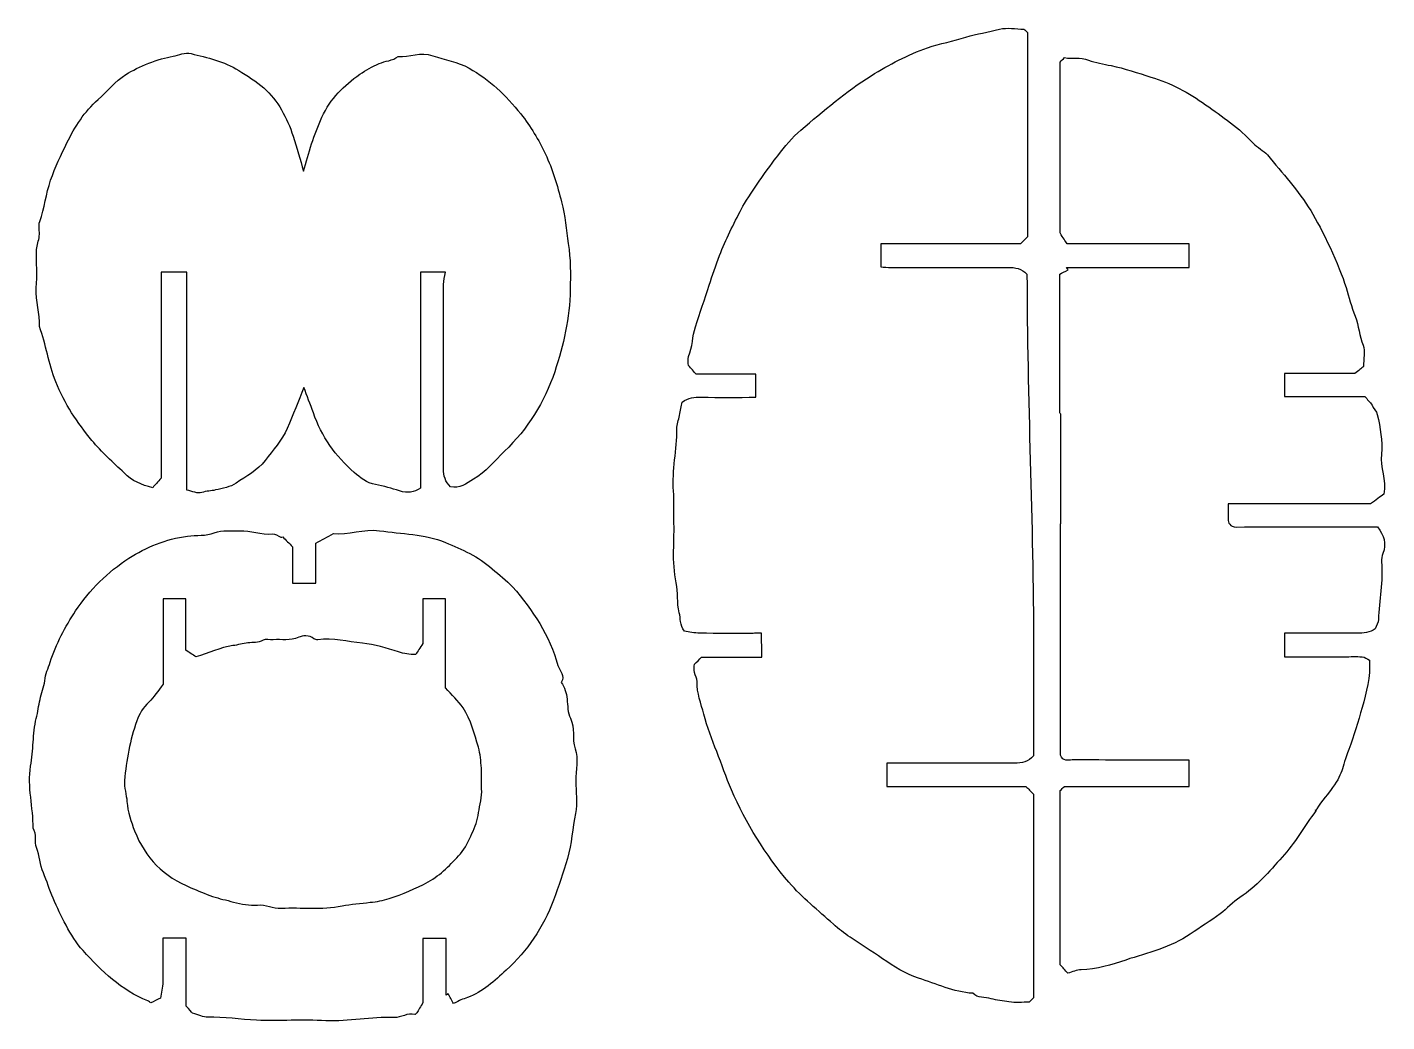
# Model space of a CAD drawing. Header units: centimetres. Extents: x -24.9 to 44.3, y -14.9 to 15.
# Drawn here: x 26.61 to 44.3, y 0.61 to 13.54 of the extents above; entities that cross this region are included whole.
import ezdxf

# ---------------------------------------------------------------- set-up
doc = ezdxf.new("R2010")
doc.units = ezdxf.units.CM
doc.header["$MEASUREMENT"] = 0
doc.layers.add('Layer 1', color=7, linetype='Continuous')

msp = doc.modelspace()

# ---------------------------------------------------------------- linework, layer by layer
at = {"layer": 'Layer 1'}
for points, knots in [([(39.25726, 13.5139), (39.11288, 13.47522), (38.96441, 13.45615), (38.82149, 13.4105), (38.82149, 13.4105), (38.65705, 13.35799), (38.48465, 13.32953), (38.32185, 13.27293), (38.32185, 13.27293), (38.06348, 13.18312), (37.82238, 13.05426), (37.59002, 12.9098), (37.59002, 12.9098), (37.26094, 12.70524), (36.96875, 12.45245), (36.67537, 12.20208), (36.67537, 12.20208), (36.56154, 12.10493), (36.46573, 11.98854), (36.37276, 11.86912), (36.37276, 11.86912), (36.27606, 11.7449), (35.98164, 11.3364), (35.90255, 11.18048), (35.90255, 11.18048), (35.80077, 10.97994), (35.69513, 10.78121), (35.61648, 10.57003), (35.61648, 10.57003), (35.56902, 10.44251), (35.52446, 10.31386), (35.4812, 10.18486), (35.4812, 10.18486), (35.42089, 10.00512), (35.36401, 9.82423), (35.3038, 9.64445), (35.3038, 9.64445), (35.26178, 9.51902), (35.26576, 9.38358), (35.21467, 9.25938), (35.21467, 9.25938), (35.19908, 9.22146), (35.21225, 9.1717), (35.21225, 9.1427), (35.21225, 9.1427), (35.25005, 9.0992), (35.27929, 9.06555), (35.31303, 9.02669), (35.31303, 9.02669), (35.57122, 9.02669), (35.83133, 9.02669), (36.0898, 9.02669), (36.0898, 9.02669), (36.0898, 8.92474), (36.0898, 8.83066), (36.0898, 8.72752), (36.0898, 8.72752), (35.84962, 8.72752), (35.61422, 8.72488), (35.37894, 8.72888), (35.37894, 8.72888), (35.29053, 8.73038), (35.20841, 8.7224), (35.13021, 8.66473), (35.13021, 8.66473), (35.11978, 8.61046), (35.10903, 8.55148), (35.09699, 8.49276), (35.09699, 8.49276), (35.08493, 8.43396), (35.05987, 8.37525), (35.06077, 8.31682), (35.06077, 8.31682), (35.06494, 8.04608), (34.99531, 7.77979), (35.01867, 7.50768), (35.01867, 7.50768), (35.02902, 7.38709), (35.0153, 7.26459), (35.02144, 7.14341), (35.02144, 7.14341), (35.03544, 6.8674), (34.99069, 6.59047), (35.0544, 6.31422), (35.0544, 6.31422), (35.08301, 6.1902), (35.05622, 6.05673), (35.09223, 5.92691), (35.09223, 5.92691), (35.11274, 5.85298), (35.09869, 5.76879), (35.1602, 5.68759), (35.1602, 5.68759), (35.22004, 5.67882), (35.29117, 5.66058), (35.36258, 5.65937), (35.36258, 5.65937), (35.59271, 5.6555), (35.82294, 5.6581), (36.05313, 5.65746), (36.05313, 5.65746), (36.06439, 5.65744), (36.14692, 5.66528), (36.16082, 5.66067), (36.16082, 5.66067), (36.16538, 5.6139), (36.16015, 5.55121), (36.1647, 5.50445), (36.1647, 5.50445), (36.1647, 5.45488), (36.1647, 5.40566), (36.1647, 5.34994), (36.1647, 5.34994), (35.89772, 5.34994), (35.63742, 5.34994), (35.38389, 5.34994), (35.38389, 5.34994), (35.35013, 5.31618), (35.32302, 5.28908), (35.28901, 5.25506), (35.28901, 5.25506), (35.28901, 5.2246), (35.28403, 5.18632), (35.29033, 5.15), (35.29033, 5.15), (35.29732, 5.10955), (35.32681, 5.07038), (35.32521, 5.03152), (35.32521, 5.03152), (35.31898, 4.88186), (35.37686, 4.74228), (35.41354, 4.60555), (35.41354, 4.60555), (35.45719, 4.44287), (35.51463, 4.27854), (35.57928, 4.11953), (35.57928, 4.11953), (35.64603, 3.9554), (35.70005, 3.78589), (35.77103, 3.62373), (35.77103, 3.62373), (35.96223, 3.18694), (36.20945, 2.78131), (36.51929, 2.42058), (36.51929, 2.42058), (36.69083, 2.22087), (36.90106, 2.05407), (37.09682, 1.87569), (37.09682, 1.87569), (37.1645, 1.81402), (37.23868, 1.75862), (37.31419, 1.70661), (37.31419, 1.70661), (37.45287, 1.61112), (37.59609, 1.52226), (37.73489, 1.42692), (37.73489, 1.42692), (37.88276, 1.32535), (38.03715, 1.22747), (38.20497, 1.1739), (38.20497, 1.1739), (38.43682, 1.0999), (38.66138, 0.99264), (38.91, 0.97681), (38.91, 0.97681), (38.9762, 0.91209), (39.06974, 0.92872), (39.1485, 0.90655), (39.1485, 0.90655), (39.22147, 0.88604), (39.30285, 0.87999), (39.38074, 0.86539), (39.38074, 0.86539), (39.46677, 0.84925), (39.55814, 0.86171), (39.64397, 0.86171), (39.64397, 0.86171), (39.66524, 0.883), (39.68333, 0.90107), (39.70146, 0.91914), (39.70146, 0.91914), (39.70152, 1.36016), (39.70152, 1.80116), (39.70152, 2.24216), (39.70152, 2.24216), (39.70152, 2.6879), (39.70152, 3.13362), (39.70152, 3.56678), (39.70152, 3.56678), (39.66194, 3.60636), (39.63481, 3.63349), (39.60125, 3.66705), (39.60125, 3.66705), (39.00227, 3.66705), (38.39681, 3.66705), (37.79234, 3.66705), (37.79234, 3.66705), (37.79234, 3.7724), (37.79234, 3.87099), (37.79234, 3.96967), (37.79234, 3.96967), (38.35126, 3.96967), (38.90086, 3.97144), (39.45045, 3.96803), (39.45045, 3.96803), (39.54978, 3.9674), (39.63185, 3.99094), (39.70152, 4.0658), (39.70152, 4.0658), (39.70152, 4.53602), (39.70156, 5.00869), (39.70107, 5.48136), (39.70107, 5.48136), (39.70107, 7.08902), (39.61542, 8.72016), (39.61542, 10.32918), (39.61542, 10.32918), (39.5486, 10.40153), (39.46282, 10.41757), (39.36552, 10.41704), (39.36552, 10.41704), (38.86039, 10.41435), (38.35524, 10.4156), (37.85009, 10.41613), (37.85009, 10.41613), (37.80187, 10.41616), (37.75364, 10.42073), (37.71368, 10.42278), (37.71368, 10.42278), (37.71368, 10.53082), (37.71368, 10.62495), (37.71368, 10.72502), (37.71368, 10.72502), (38.32665, 10.72502), (38.93226, 10.72502), (39.53115, 10.72502), (39.53115, 10.72502), (39.56497, 10.75886), (39.5921, 10.78599), (39.6209, 10.81479), (39.6209, 10.81479), (39.6209, 11.70007), (39.6209, 12.58703), (39.6209, 13.47008), (39.6209, 13.47008), (39.60344, 13.48753), (39.59038, 13.51226), (39.57623, 13.51288), (39.57623, 13.51288), (39.46956, 13.51768), (39.35656, 13.5405), (39.25726, 13.5139)], [0, 0, 0, 0, 0.015625, 0.015625, 0.015625, 0.015625, 0.03125, 0.03125, 0.03125, 0.03125, 0.046875, 0.046875, 0.046875, 0.046875, 0.0625, 0.0625, 0.0625, 0.0625, 0.078125, 0.078125, 0.078125, 0.078125, 0.09375, 0.09375, 0.09375, 0.09375, 0.109375, 0.109375, 0.109375, 0.109375, 0.125, 0.125, 0.125, 0.125, 0.140625, 0.140625, 0.140625, 0.140625, 0.15625, 0.15625, 0.15625, 0.15625, 0.171875, 0.171875, 0.171875, 0.171875, 0.1875, 0.1875, 0.1875, 0.1875, 0.203125, 0.203125, 0.203125, 0.203125, 0.21875, 0.21875, 0.21875, 0.21875, 0.234375, 0.234375, 0.234375, 0.234375, 0.25, 0.25, 0.25, 0.25, 0.265625, 0.265625, 0.265625, 0.265625, 0.28125, 0.28125, 0.28125, 0.28125, 0.296875, 0.296875, 0.296875, 0.296875, 0.3125, 0.3125, 0.3125, 0.3125, 0.328125, 0.328125, 0.328125, 0.328125, 0.34375, 0.34375, 0.34375, 0.34375, 0.359375, 0.359375, 0.359375, 0.359375, 0.375, 0.375, 0.375, 0.375, 0.390625, 0.390625, 0.390625, 0.390625, 0.40625, 0.40625, 0.40625, 0.40625, 0.421875, 0.421875, 0.421875, 0.421875, 0.4375, 0.4375, 0.4375, 0.4375, 0.453125, 0.453125, 0.453125, 0.453125, 0.46875, 0.46875, 0.46875, 0.46875, 0.484375, 0.484375, 0.484375, 0.484375, 0.5, 0.5, 0.5, 0.5, 0.515625, 0.515625, 0.515625, 0.515625, 0.53125, 0.53125, 0.53125, 0.53125, 0.546875, 0.546875, 0.546875, 0.546875, 0.5625, 0.5625, 0.5625, 0.5625, 0.578125, 0.578125, 0.578125, 0.578125, 0.59375, 0.59375, 0.59375, 0.59375, 0.609375, 0.609375, 0.609375, 0.609375, 0.625, 0.625, 0.625, 0.625, 0.640625, 0.640625, 0.640625, 0.640625, 0.65625, 0.65625, 0.65625, 0.65625, 0.671875, 0.671875, 0.671875, 0.671875, 0.6875, 0.6875, 0.6875, 0.6875, 0.703125, 0.703125, 0.703125, 0.703125, 0.71875, 0.71875, 0.71875, 0.71875, 0.734375, 0.734375, 0.734375, 0.734375, 0.75, 0.75, 0.75, 0.75, 0.765625, 0.765625, 0.765625, 0.765625, 0.78125, 0.78125, 0.78125, 0.78125, 0.796875, 0.796875, 0.796875, 0.796875, 0.8125, 0.8125, 0.8125, 0.8125, 0.828125, 0.828125, 0.828125, 0.828125, 0.84375, 0.84375, 0.84375, 0.84375, 0.859375, 0.859375, 0.859375, 0.859375, 0.875, 0.875, 0.875, 0.875, 0.890625, 0.890625, 0.890625, 0.890625, 0.90625, 0.90625, 0.90625, 0.90625, 0.921875, 0.921875, 0.921875, 0.921875, 0.9375, 0.9375, 0.9375, 0.9375, 0.953125, 0.953125, 0.953125, 0.953125, 0.96875, 0.96875, 0.96875, 0.96875, 1, 1, 1, 1]), ([(33.56262, 11.26866), (33.50474, 11.48051), (33.44586, 11.69268), (33.35148, 11.89098), (33.35148, 11.89098), (33.26378, 12.07527), (33.16175, 12.25017), (33.03142, 12.41247), (33.03142, 12.41247), (32.83464, 12.65747), (32.626, 12.85786), (32.35814, 13.0079), (32.35814, 13.0079), (32.20939, 13.09123), (32.04212, 13.11392), (31.88738, 13.16974), (31.88738, 13.16974), (31.7231, 13.22903), (31.58545, 13.14078), (31.43617, 13.16039), (31.43617, 13.16039), (31.36354, 13.1012), (31.26763, 13.10354), (31.18735, 13.0666), (31.18735, 13.0666), (31.10117, 13.02694), (31.01514, 12.98319), (30.9378, 12.92882), (30.9378, 12.92882), (30.73019, 12.78286), (30.55659, 12.61112), (30.44539, 12.37172), (30.44539, 12.37172), (30.33913, 12.14299), (30.27116, 11.90543), (30.20588, 11.66622), (30.20588, 11.66622), (30.16093, 11.81839), (30.11971, 11.97295), (30.0695, 12.12455), (30.0695, 12.12455), (29.99073, 12.36227), (29.8767, 12.5835), (29.68779, 12.75114), (29.68779, 12.75114), (29.59015, 12.83775), (29.4746, 12.90659), (29.36248, 12.97784), (29.36248, 12.97784), (29.16835, 13.10122), (28.95501, 13.14289), (28.7424, 13.19771), (28.7424, 13.19771), (28.6618, 13.21849), (28.58664, 13.17454), (28.50884, 13.16266), (28.50884, 13.16266), (28.3218, 13.13412), (28.05745, 13.02845), (27.89565, 12.92683), (27.89565, 12.92683), (27.75406, 12.83789), (27.65472, 12.70723), (27.53285, 12.59933), (27.53285, 12.59933), (27.3556, 12.44238), (27.23178, 12.24535), (27.12879, 12.03733), (27.12879, 12.03733), (27.05043, 11.87906), (26.97553, 11.71903), (26.91638, 11.54951), (26.91638, 11.54951), (26.8549, 11.37336), (26.8375, 11.18861), (26.77386, 11.01451), (26.77386, 11.01451), (26.75323, 10.95809), (26.77559, 10.88728), (26.76917, 10.82399), (26.76917, 10.82399), (26.76314, 10.76466), (26.7358, 10.70682), (26.734, 10.64784), (26.734, 10.64784), (26.72897, 10.48174), (26.74378, 10.31434), (26.72907, 10.14939), (26.72907, 10.14939), (26.71373, 9.97753), (26.78596, 9.81654), (26.77062, 9.64703), (26.77062, 9.64703), (26.85875, 9.41331), (26.88834, 9.16434), (26.98205, 8.929), (26.98205, 8.929), (27.096, 8.64276), (27.26359, 8.39804), (27.45351, 8.16611), (27.45351, 8.16611), (27.57851, 8.01352), (27.73052, 7.88295), (27.87133, 7.74339), (27.87133, 7.74339), (27.97275, 7.64287), (28.09717, 7.58627), (28.24428, 7.55177), (28.24428, 7.55177), (28.27589, 7.58817), (28.30839, 7.62556), (28.35257, 7.6764), (28.35257, 7.6764), (28.35257, 8.55939), (28.35257, 9.45866), (28.35257, 10.35343), (28.35257, 10.35343), (28.46838, 10.35343), (28.57533, 10.35343), (28.68864, 10.35343), (28.68864, 10.35343), (28.68864, 9.40929), (28.68864, 8.4711), (28.68864, 7.52119), (28.68864, 7.52119), (28.75694, 7.50745), (28.83015, 7.46931), (28.88276, 7.4883), (28.88276, 7.4883), (28.94349, 7.5102), (29.00218, 7.50885), (29.06063, 7.52215), (29.06063, 7.52215), (29.15278, 7.5431), (29.25501, 7.55893), (29.32922, 7.61088), (29.32922, 7.61088), (29.45947, 7.70206), (29.60813, 7.77423), (29.70672, 7.90559), (29.70672, 7.90559), (29.8082, 8.0408), (29.92498, 8.16662), (29.99288, 8.32403), (29.99288, 8.32403), (30.06899, 8.50045), (30.139, 8.67953), (30.2105, 8.85465), (30.2105, 8.85465), (30.24723, 8.74643), (30.29524, 8.63679), (30.33314, 8.52653), (30.33314, 8.52653), (30.43991, 8.21588), (30.62238, 7.96222), (30.86333, 7.75032), (30.86333, 7.75032), (30.94061, 7.68233), (31.02708, 7.61412), (31.14273, 7.59281), (31.14273, 7.59281), (31.24763, 7.57347), (31.35397, 7.54174), (31.45397, 7.51042), (31.45397, 7.51042), (31.56242, 7.47642), (31.63655, 7.48965), (31.72844, 7.54779), (31.72844, 7.54779), (31.72844, 8.48092), (31.72844, 9.41873), (31.72844, 10.35411), (31.72844, 10.35411), (31.84353, 10.35411), (31.95042, 10.35411), (32.0503, 10.35411), (32.0503, 10.35411), (32.04222, 10.29843), (32.02833, 10.24703), (32.02825, 10.19558), (32.02825, 10.19558), (32.02686, 9.39625), (32.02807, 8.59692), (32.02618, 7.79757), (32.02618, 7.79757), (32.02596, 7.70581), (32.04913, 7.62876), (32.11671, 7.56496), (32.11671, 7.56496), (32.23646, 7.53169), (32.32424, 7.6087), (32.41532, 7.66127), (32.41532, 7.66127), (32.57522, 7.75356), (32.69011, 7.89929), (32.82086, 8.0259), (32.82086, 8.0259), (33.12223, 8.31776), (33.33989, 8.66216), (33.47221, 9.06064), (33.47221, 9.06064), (33.58725, 9.40714), (33.6693, 9.76122), (33.67398, 10.12681), (33.67398, 10.12681), (33.67654, 10.32575), (33.68255, 10.52413), (33.64805, 10.72633), (33.64805, 10.72633), (33.61746, 10.90559), (33.61134, 11.09033), (33.56262, 11.26866)], [0, 0, 0, 0, 0.01851852, 0.01851852, 0.01851852, 0.01851852, 0.03703704, 0.03703704, 0.03703704, 0.03703704, 0.05555556, 0.05555556, 0.05555556, 0.05555556, 0.07407407, 0.07407407, 0.07407407, 0.07407407, 0.09259259, 0.09259259, 0.09259259, 0.09259259, 0.11111111, 0.11111111, 0.11111111, 0.11111111, 0.12962963, 0.12962963, 0.12962963, 0.12962963, 0.14814815, 0.14814815, 0.14814815, 0.14814815, 0.16666667, 0.16666667, 0.16666667, 0.16666667, 0.18518519, 0.18518519, 0.18518519, 0.18518519, 0.2037037, 0.2037037, 0.2037037, 0.2037037, 0.22222222, 0.22222222, 0.22222222, 0.22222222, 0.24074074, 0.24074074, 0.24074074, 0.24074074, 0.25925926, 0.25925926, 0.25925926, 0.25925926, 0.27777778, 0.27777778, 0.27777778, 0.27777778, 0.2962963, 0.2962963, 0.2962963, 0.2962963, 0.31481481, 0.31481481, 0.31481481, 0.31481481, 0.33333333, 0.33333333, 0.33333333, 0.33333333, 0.35185185, 0.35185185, 0.35185185, 0.35185185, 0.37037037, 0.37037037, 0.37037037, 0.37037037, 0.38888889, 0.38888889, 0.38888889, 0.38888889, 0.40740741, 0.40740741, 0.40740741, 0.40740741, 0.42592593, 0.42592593, 0.42592593, 0.42592593, 0.44444444, 0.44444444, 0.44444444, 0.44444444, 0.46296296, 0.46296296, 0.46296296, 0.46296296, 0.48148148, 0.48148148, 0.48148148, 0.48148148, 0.5, 0.5, 0.5, 0.5, 0.51851852, 0.51851852, 0.51851852, 0.51851852, 0.53703704, 0.53703704, 0.53703704, 0.53703704, 0.55555556, 0.55555556, 0.55555556, 0.55555556, 0.57407407, 0.57407407, 0.57407407, 0.57407407, 0.59259259, 0.59259259, 0.59259259, 0.59259259, 0.61111111, 0.61111111, 0.61111111, 0.61111111, 0.62962963, 0.62962963, 0.62962963, 0.62962963, 0.64814815, 0.64814815, 0.64814815, 0.64814815, 0.66666667, 0.66666667, 0.66666667, 0.66666667, 0.68518519, 0.68518519, 0.68518519, 0.68518519, 0.7037037, 0.7037037, 0.7037037, 0.7037037, 0.72222222, 0.72222222, 0.72222222, 0.72222222, 0.74074074, 0.74074074, 0.74074074, 0.74074074, 0.75925926, 0.75925926, 0.75925926, 0.75925926, 0.77777778, 0.77777778, 0.77777778, 0.77777778, 0.7962963, 0.7962963, 0.7962963, 0.7962963, 0.81481481, 0.81481481, 0.81481481, 0.81481481, 0.83333333, 0.83333333, 0.83333333, 0.83333333, 0.85185185, 0.85185185, 0.85185185, 0.85185185, 0.87037037, 0.87037037, 0.87037037, 0.87037037, 0.88888889, 0.88888889, 0.88888889, 0.88888889, 0.90740741, 0.90740741, 0.90740741, 0.90740741, 0.92592593, 0.92592593, 0.92592593, 0.92592593, 0.94444444, 0.94444444, 0.94444444, 0.94444444, 0.96296296, 0.96296296, 0.96296296, 0.96296296, 1, 1, 1, 1]), ([(40.31873, 1.28425), (40.52199, 1.28692), (40.71668, 1.34875), (40.90122, 1.41012), (40.90122, 1.41012), (41.18555, 1.5047), (41.48566, 1.57146), (41.73939, 1.74683), (41.73939, 1.74683), (41.86831, 1.83592), (42.0019, 1.91847), (42.12822, 2.011), (42.12822, 2.011), (42.21809, 2.07684), (42.29294, 2.16433), (42.38581, 2.22475), (42.38581, 2.22475), (42.6015, 2.36503), (42.76555, 2.56045), (42.93362, 2.74637), (42.93362, 2.74637), (43.09931, 2.92967), (43.22691, 3.1474), (43.37175, 3.35078), (43.37175, 3.35078), (43.36881, 3.35911), (43.3643, 3.37194), (43.37175, 3.3508), (43.37175, 3.3508), (43.39716, 3.40933), (43.52997, 3.57396), (43.56125, 3.61366), (43.56125, 3.61366), (43.731, 3.82913), (43.70526, 3.90142), (43.80114, 4.14933), (43.80114, 4.14933), (43.86941, 4.32583), (43.92427, 4.50815), (43.97425, 4.69226), (43.97425, 4.69226), (44.02891, 4.89366), (44.08445, 5.09046), (44.07023, 5.31128), (44.07023, 5.31128), (44.03992, 5.32483), (44.00824, 5.34913), (43.97479, 5.35188), (43.97479, 5.35188), (43.89859, 5.35816), (43.8215, 5.35387), (43.74478, 5.35387), (43.74478, 5.35387), (43.48458, 5.35387), (43.22437, 5.35387), (42.9646, 5.35387), (42.9646, 5.35387), (42.9646, 5.46277), (42.9646, 5.55683), (42.9646, 5.66083), (42.9646, 5.66083), (43.28098, 5.66083), (43.59295, 5.66304), (43.90485, 5.65941), (43.90485, 5.65941), (43.99343, 5.65839), (44.0755, 5.66725), (44.14415, 5.71464), (44.14415, 5.71464), (44.15992, 5.75874), (44.18465, 5.79739), (44.18611, 5.83689), (44.18611, 5.83689), (44.1955, 6.08757), (44.25007, 6.33571), (44.22751, 6.5883), (44.22751, 6.5883), (44.22438, 6.62333), (44.23252, 6.66217), (44.24542, 6.69535), (44.24542, 6.69535), (44.29554, 6.82437), (44.26055, 6.93391), (44.17311, 7.04214), (44.17311, 7.04214), (44.11997, 7.04214), (44.06344, 7.04214), (44.00692, 7.04214), (44.00692, 7.04214), (43.45066, 7.04214), (42.89438, 7.04363), (42.33814, 7.0406), (42.33814, 7.0406), (42.25115, 7.04012), (42.23199, 7.10424), (42.23199, 7.14088), (42.23199, 7.14088), (42.23199, 7.20891), (42.23199, 7.27509), (42.23199, 7.34347), (42.23199, 7.34347), (42.85648, 7.34347), (43.47435, 7.34347), (44.08549, 7.34347), (44.08549, 7.34347), (44.15169, 7.39166), (44.21088, 7.43475), (44.25891, 7.4697), (44.25891, 7.4697), (44.29199, 7.65565), (44.20627, 7.81624), (44.22481, 7.98701), (44.22481, 7.98701), (44.24366, 8.16074), (44.21025, 8.33119), (44.17103, 8.50246), (44.17103, 8.50246), (44.17103, 8.54294), (44.106, 8.583), (44.106, 8.62611), (44.106, 8.62611), (44.07259, 8.66543), (44.0437, 8.69941), (44.01059, 8.73837), (44.01059, 8.73837), (43.66225, 8.73837), (43.31266, 8.73837), (42.96518, 8.73837), (42.96518, 8.73837), (42.96518, 8.84049), (42.96518, 8.9346), (42.96518, 9.03522), (42.96518, 9.03522), (43.28171, 9.03522), (43.59324, 9.03522), (43.87887, 9.03522), (43.87887, 9.03522), (43.93162, 9.07769), (43.9663, 9.1056), (43.9924, 9.1266), (43.9924, 9.1266), (43.9924, 9.22747), (44.01623, 9.32544), (43.98693, 9.40347), (43.98693, 9.40347), (43.94035, 9.52757), (43.93145, 9.65934), (43.88297, 9.78219), (43.88297, 9.78219), (43.83518, 9.90327), (43.80487, 10.03117), (43.76566, 10.15569), (43.76566, 10.15569), (43.67468, 10.44471), (43.45546, 10.91464), (43.30583, 11.1547), (43.30583, 11.1547), (43.14301, 11.41592), (42.93801, 11.64422), (42.74258, 11.8797), (42.74258, 11.8797), (42.69264, 11.93989), (42.61189, 11.97376), (42.55827, 12.03175), (42.55827, 12.03175), (42.37596, 12.22886), (42.15572, 12.37794), (41.93929, 12.53153), (41.93929, 12.53153), (41.72009, 12.68711), (41.48283, 12.81742), (41.22659, 12.89267), (41.22659, 12.89267), (41.05577, 12.94284), (40.88768, 13.00623), (40.71018, 13.04046), (40.71018, 13.04046), (40.61167, 13.05945), (40.50476, 13.07793), (40.41547, 13.11333), (40.41547, 13.11333), (40.30583, 13.15681), (40.20404, 13.1209), (40.10439, 13.14616), (40.10439, 13.14616), (40.08357, 13.125), (40.06565, 13.1068), (40.04568, 13.0865), (40.04568, 13.0865), (40.04568, 12.33481), (40.04568, 11.58073), (40.04568, 10.86528), (40.04568, 10.86528), (40.08733, 10.79992), (40.11448, 10.7573), (40.13749, 10.72118), (40.13749, 10.72118), (40.67572, 10.72118), (41.19886, 10.72118), (41.72378, 10.72118), (41.72378, 10.72118), (41.72378, 10.61788), (41.72378, 10.51931), (41.72378, 10.41425), (41.72378, 10.41425), (41.18645, 10.41425), (40.65753, 10.41425), (40.12859, 10.41425), (40.12859, 10.41425), (40.13604, 10.40446), (40.14352, 10.39464), (40.15097, 10.38482), (40.15097, 10.38482), (40.11073, 10.36386), (40.07049, 10.34292), (40.04393, 10.32908), (40.04393, 10.32908), (40.04393, 9.71363), (40.04391, 9.11894), (40.04434, 8.52426), (40.04434, 8.52426), (40.04436, 8.51938), (40.04968, 8.5138), (40.05402, 8.50993), (40.05402, 8.50993), (40.05402, 8.02606), (40.05402, 7.54983), (40.05402, 7.0801), (40.05402, 7.0801), (40.05377, 7.08009), (40.05351, 7.08009), (40.05326, 7.08007), (40.05326, 7.08007), (40.05326, 6.07352), (40.05326, 5.06697), (40.05326, 4.07456), (40.05326, 4.07456), (40.08415, 3.98682), (40.1498, 4.01178), (40.20413, 4.01165), (40.20413, 4.01165), (40.6645, 4.01038), (41.12485, 4.01092), (41.5852, 4.01092), (41.5852, 4.01092), (41.63395, 4.01092), (41.68268, 4.01092), (41.72598, 4.01092), (41.72598, 4.01092), (41.72598, 3.88579), (41.72598, 3.77884), (41.72598, 3.66563), (41.72598, 3.66563), (41.17813, 3.66563), (40.63647, 3.66563), (40.10154, 3.66563), (40.10154, 3.66563), (40.08128, 3.64539), (40.06772, 3.63183), (40.04904, 3.61315), (40.04904, 3.61315), (40.04904, 2.85925), (40.04904, 2.10022), (40.04904, 1.34556), (40.04904, 1.34556), (40.08023, 1.31153), (40.11028, 1.2787), (40.14801, 1.23753), (40.14801, 1.23753), (40.20376, 1.25357), (40.26106, 1.2835), (40.31873, 1.28425)], [0, 0, 0, 0, 0.01449275, 0.01449275, 0.01449275, 0.01449275, 0.02898551, 0.02898551, 0.02898551, 0.02898551, 0.04347826, 0.04347826, 0.04347826, 0.04347826, 0.05797101, 0.05797101, 0.05797101, 0.05797101, 0.07246377, 0.07246377, 0.07246377, 0.07246377, 0.08695652, 0.08695652, 0.08695652, 0.08695652, 0.10144928, 0.10144928, 0.10144928, 0.10144928, 0.11594203, 0.11594203, 0.11594203, 0.11594203, 0.13043478, 0.13043478, 0.13043478, 0.13043478, 0.14492754, 0.14492754, 0.14492754, 0.14492754, 0.15942029, 0.15942029, 0.15942029, 0.15942029, 0.17391304, 0.17391304, 0.17391304, 0.17391304, 0.1884058, 0.1884058, 0.1884058, 0.1884058, 0.20289855, 0.20289855, 0.20289855, 0.20289855, 0.2173913, 0.2173913, 0.2173913, 0.2173913, 0.23188406, 0.23188406, 0.23188406, 0.23188406, 0.24637681, 0.24637681, 0.24637681, 0.24637681, 0.26086957, 0.26086957, 0.26086957, 0.26086957, 0.27536232, 0.27536232, 0.27536232, 0.27536232, 0.28985507, 0.28985507, 0.28985507, 0.28985507, 0.30434783, 0.30434783, 0.30434783, 0.30434783, 0.31884058, 0.31884058, 0.31884058, 0.31884058, 0.33333333, 0.33333333, 0.33333333, 0.33333333, 0.34782609, 0.34782609, 0.34782609, 0.34782609, 0.36231884, 0.36231884, 0.36231884, 0.36231884, 0.37681159, 0.37681159, 0.37681159, 0.37681159, 0.39130435, 0.39130435, 0.39130435, 0.39130435, 0.4057971, 0.4057971, 0.4057971, 0.4057971, 0.42028986, 0.42028986, 0.42028986, 0.42028986, 0.43478261, 0.43478261, 0.43478261, 0.43478261, 0.44927536, 0.44927536, 0.44927536, 0.44927536, 0.46376812, 0.46376812, 0.46376812, 0.46376812, 0.47826087, 0.47826087, 0.47826087, 0.47826087, 0.49275362, 0.49275362, 0.49275362, 0.49275362, 0.50724638, 0.50724638, 0.50724638, 0.50724638, 0.52173913, 0.52173913, 0.52173913, 0.52173913, 0.53623188, 0.53623188, 0.53623188, 0.53623188, 0.55072464, 0.55072464, 0.55072464, 0.55072464, 0.56521739, 0.56521739, 0.56521739, 0.56521739, 0.57971014, 0.57971014, 0.57971014, 0.57971014, 0.5942029, 0.5942029, 0.5942029, 0.5942029, 0.60869565, 0.60869565, 0.60869565, 0.60869565, 0.62318841, 0.62318841, 0.62318841, 0.62318841, 0.63768116, 0.63768116, 0.63768116, 0.63768116, 0.65217391, 0.65217391, 0.65217391, 0.65217391, 0.66666667, 0.66666667, 0.66666667, 0.66666667, 0.68115942, 0.68115942, 0.68115942, 0.68115942, 0.69565217, 0.69565217, 0.69565217, 0.69565217, 0.71014493, 0.71014493, 0.71014493, 0.71014493, 0.72463768, 0.72463768, 0.72463768, 0.72463768, 0.73913043, 0.73913043, 0.73913043, 0.73913043, 0.75362319, 0.75362319, 0.75362319, 0.75362319, 0.76811594, 0.76811594, 0.76811594, 0.76811594, 0.7826087, 0.7826087, 0.7826087, 0.7826087, 0.79710145, 0.79710145, 0.79710145, 0.79710145, 0.8115942, 0.8115942, 0.8115942, 0.8115942, 0.82608696, 0.82608696, 0.82608696, 0.82608696, 0.84057971, 0.84057971, 0.84057971, 0.84057971, 0.85507246, 0.85507246, 0.85507246, 0.85507246, 0.86956522, 0.86956522, 0.86956522, 0.86956522, 0.88405797, 0.88405797, 0.88405797, 0.88405797, 0.89855072, 0.89855072, 0.89855072, 0.89855072, 0.91304348, 0.91304348, 0.91304348, 0.91304348, 0.92753623, 0.92753623, 0.92753623, 0.92753623, 0.94202899, 0.94202899, 0.94202899, 0.94202899, 0.95652174, 0.95652174, 0.95652174, 0.95652174, 0.97101449, 0.97101449, 0.97101449, 0.97101449, 1, 1, 1, 1]), ([(33.73857, 4.15693), (33.69208, 4.2894), (33.74538, 4.4259), (33.67587, 4.55302), (33.67587, 4.55302), (33.63748, 4.62324), (33.6437, 4.71871), (33.6335, 4.80328), (33.6335, 4.80328), (33.62409, 4.8814), (33.60381, 4.9547), (33.55844, 5.01986), (33.55844, 5.01986), (33.61527, 5.10669), (33.53555, 5.17023), (33.51512, 5.24092), (33.51512, 5.24092), (33.4029, 5.62903), (33.19027, 5.96183), (32.92431, 6.26156), (32.92431, 6.26156), (32.84595, 6.34985), (32.7474, 6.41872), (32.65995, 6.4971), (32.65995, 6.4971), (32.48023, 6.65824), (32.2676, 6.75006), (32.0516, 6.8394), (32.0516, 6.8394), (31.77771, 6.95269), (31.48162, 6.94953), (31.19456, 6.99303), (31.19456, 6.99303), (30.98693, 7.02449), (30.78662, 6.92998), (30.59382, 6.9554), (30.59382, 6.9554), (30.51258, 6.9113), (30.44431, 6.87424), (30.36656, 6.83203), (30.36656, 6.83203), (30.36656, 6.65429), (30.36656, 6.47854), (30.36656, 6.30941), (30.36656, 6.30941), (30.25876, 6.30941), (30.16453, 6.30941), (30.06408, 6.30941), (30.06408, 6.30941), (30.06408, 6.47377), (30.06408, 6.63191), (30.06408, 6.78306), (30.06408, 6.78306), (30.01662, 6.83052), (29.97591, 6.87121), (29.93522, 6.9119), (29.93522, 6.9119), (29.92757, 6.91044), (29.9199, 6.90898), (29.91225, 6.90751), (29.91225, 6.90751), (29.87474, 6.92344), (29.83483, 6.95697), (29.80013, 6.95223), (29.80013, 6.95223), (29.65376, 6.93222), (29.5171, 7.00375), (29.37455, 6.99157), (29.37455, 6.99157), (29.26468, 6.98216), (29.15773, 7.01073), (29.04159, 6.96354), (29.04159, 6.96354), (28.94026, 6.92238), (28.81236, 6.93892), (28.69554, 6.92291), (28.69554, 6.92291), (28.41603, 6.88464), (28.15861, 6.77974), (27.93297, 6.63349), (27.93297, 6.63349), (27.6611, 6.45724), (27.42293, 6.22368), (27.24158, 5.94968), (27.24158, 5.94968), (27.10458, 5.74267), (26.98554, 5.52278), (26.91001, 5.28178), (26.91001, 5.28178), (26.88507, 5.2022), (26.84828, 5.12837), (26.8388, 5.04219), (26.8388, 5.04219), (26.82976, 4.96016), (26.79645, 4.88106), (26.77785, 4.79976), (26.77785, 4.79976), (26.75909, 4.7177), (26.75199, 4.63397), (26.7297, 4.5515), (26.7297, 4.5515), (26.70277, 4.45191), (26.69645, 4.34588), (26.68919, 4.24209), (26.68919, 4.24209), (26.68189, 4.1377), (26.67201, 4.03525), (26.65503, 3.93105), (26.65503, 3.93105), (26.61126, 3.6621), (26.69282, 3.39343), (26.68798, 3.12292), (26.68798, 3.12292), (26.74216, 3.04498), (26.70061, 2.94609), (26.73189, 2.87259), (26.73189, 2.87259), (26.7776, 2.76527), (26.77691, 2.64917), (26.82141, 2.54511), (26.82141, 2.54511), (26.86788, 2.43641), (26.89986, 2.32269), (26.94832, 2.21375), (26.94832, 2.21375), (27.00136, 2.09451), (27.05392, 1.9766), (27.11643, 1.86128), (27.11643, 1.86128), (27.18013, 1.74373), (27.25097, 1.62964), (27.33838, 1.53271), (27.33838, 1.53271), (27.5788, 1.26607), (27.83633, 1.01681), (28.17862, 0.87885), (28.17862, 0.87885), (28.19468, 0.87237), (28.20824, 0.85969), (28.22065, 0.85143), (28.22065, 0.85143), (28.26316, 0.87309), (28.30012, 0.89193), (28.34689, 0.91575), (28.34689, 0.91575), (28.35617, 0.98191), (28.37333, 1.0533), (28.37487, 1.12502), (28.37487, 1.12502), (28.37895, 1.31485), (28.37626, 1.50482), (28.37626, 1.69399), (28.37626, 1.69399), (28.48531, 1.69399), (28.5794, 1.69399), (28.68008, 1.69399), (28.68008, 1.69399), (28.68008, 1.39073), (28.68008, 1.09198), (28.68008, 0.80961), (28.68008, 0.80961), (28.72058, 0.76424), (28.75018, 0.73106), (28.76025, 0.71978), (28.76025, 0.71978), (28.84391, 0.69571), (28.90209, 0.66302), (28.95873, 0.6655), (28.95873, 0.6655), (29.17293, 0.67487), (29.38319, 0.63414), (29.5953, 0.62688), (29.5953, 0.62688), (29.89551, 0.61658), (30.19687, 0.63572), (30.49671, 0.62102), (30.49671, 0.62102), (30.7945, 0.60643), (31.08635, 0.67428), (31.38262, 0.66246), (31.38262, 0.66246), (31.47578, 0.65873), (31.5583, 0.72731), (31.65467, 0.70163), (31.65467, 0.70163), (31.6581, 0.70071), (31.66399, 0.70893), (31.68066, 0.72282), (31.68066, 0.72282), (31.70037, 0.75674), (31.72738, 0.80328), (31.75824, 0.85644), (31.75824, 0.85644), (31.75824, 1.13064), (31.75824, 1.41056), (31.75824, 1.68921), (31.75824, 1.68921), (31.86263, 1.68921), (31.96126, 1.68921), (32.05958, 1.68921), (32.05958, 1.68921), (32.05958, 1.43685), (32.05958, 1.19389), (32.05958, 0.95094), (32.05958, 0.95094), (32.06788, 0.95904), (32.07619, 0.96714), (32.08448, 0.97524), (32.08448, 0.97524), (32.10907, 0.93002), (32.13364, 0.88482), (32.15642, 0.84298), (32.15642, 0.84298), (32.20045, 0.86572), (32.22603, 0.88094), (32.25318, 0.89237), (32.25318, 0.89237), (32.28038, 0.90387), (32.30944, 0.91086), (32.33721, 0.92108), (32.33721, 0.92108), (32.53665, 0.99448), (32.69049, 1.1381), (32.84055, 1.27676), (32.84055, 1.27676), (33.11545, 1.53082), (33.32567, 1.83341), (33.45631, 2.19014), (33.45631, 2.19014), (33.52167, 2.36863), (33.58488, 2.54619), (33.63835, 2.72917), (33.63835, 2.72917), (33.69499, 2.92302), (33.70444, 3.12204), (33.7429, 3.31716), (33.7429, 3.31716), (33.76958, 3.45258), (33.74802, 3.59751), (33.74802, 3.7382), (33.74802, 3.7382), (33.74802, 3.87889), (33.78254, 4.03168), (33.73857, 4.15693)], [0, 0, 0, 0, 0.01612903, 0.01612903, 0.01612903, 0.01612903, 0.03225806, 0.03225806, 0.03225806, 0.03225806, 0.0483871, 0.0483871, 0.0483871, 0.0483871, 0.06451613, 0.06451613, 0.06451613, 0.06451613, 0.08064516, 0.08064516, 0.08064516, 0.08064516, 0.09677419, 0.09677419, 0.09677419, 0.09677419, 0.11290323, 0.11290323, 0.11290323, 0.11290323, 0.12903226, 0.12903226, 0.12903226, 0.12903226, 0.14516129, 0.14516129, 0.14516129, 0.14516129, 0.16129032, 0.16129032, 0.16129032, 0.16129032, 0.17741935, 0.17741935, 0.17741935, 0.17741935, 0.19354839, 0.19354839, 0.19354839, 0.19354839, 0.20967742, 0.20967742, 0.20967742, 0.20967742, 0.22580645, 0.22580645, 0.22580645, 0.22580645, 0.24193548, 0.24193548, 0.24193548, 0.24193548, 0.25806452, 0.25806452, 0.25806452, 0.25806452, 0.27419355, 0.27419355, 0.27419355, 0.27419355, 0.29032258, 0.29032258, 0.29032258, 0.29032258, 0.30645161, 0.30645161, 0.30645161, 0.30645161, 0.32258065, 0.32258065, 0.32258065, 0.32258065, 0.33870968, 0.33870968, 0.33870968, 0.33870968, 0.35483871, 0.35483871, 0.35483871, 0.35483871, 0.37096774, 0.37096774, 0.37096774, 0.37096774, 0.38709677, 0.38709677, 0.38709677, 0.38709677, 0.40322581, 0.40322581, 0.40322581, 0.40322581, 0.41935484, 0.41935484, 0.41935484, 0.41935484, 0.43548387, 0.43548387, 0.43548387, 0.43548387, 0.4516129, 0.4516129, 0.4516129, 0.4516129, 0.46774194, 0.46774194, 0.46774194, 0.46774194, 0.48387097, 0.48387097, 0.48387097, 0.48387097, 0.5, 0.5, 0.5, 0.5, 0.51612903, 0.51612903, 0.51612903, 0.51612903, 0.53225806, 0.53225806, 0.53225806, 0.53225806, 0.5483871, 0.5483871, 0.5483871, 0.5483871, 0.56451613, 0.56451613, 0.56451613, 0.56451613, 0.58064516, 0.58064516, 0.58064516, 0.58064516, 0.59677419, 0.59677419, 0.59677419, 0.59677419, 0.61290323, 0.61290323, 0.61290323, 0.61290323, 0.62903226, 0.62903226, 0.62903226, 0.62903226, 0.64516129, 0.64516129, 0.64516129, 0.64516129, 0.66129032, 0.66129032, 0.66129032, 0.66129032, 0.67741935, 0.67741935, 0.67741935, 0.67741935, 0.69354839, 0.69354839, 0.69354839, 0.69354839, 0.70967742, 0.70967742, 0.70967742, 0.70967742, 0.72580645, 0.72580645, 0.72580645, 0.72580645, 0.74193548, 0.74193548, 0.74193548, 0.74193548, 0.75806452, 0.75806452, 0.75806452, 0.75806452, 0.77419355, 0.77419355, 0.77419355, 0.77419355, 0.79032258, 0.79032258, 0.79032258, 0.79032258, 0.80645161, 0.80645161, 0.80645161, 0.80645161, 0.82258065, 0.82258065, 0.82258065, 0.82258065, 0.83870968, 0.83870968, 0.83870968, 0.83870968, 0.85483871, 0.85483871, 0.85483871, 0.85483871, 0.87096774, 0.87096774, 0.87096774, 0.87096774, 0.88709677, 0.88709677, 0.88709677, 0.88709677, 0.90322581, 0.90322581, 0.90322581, 0.90322581, 0.91935484, 0.91935484, 0.91935484, 0.91935484, 0.93548387, 0.93548387, 0.93548387, 0.93548387, 0.9516129, 0.9516129, 0.9516129, 0.9516129, 0.96774194, 0.96774194, 0.96774194, 0.96774194, 1, 1, 1, 1]), ([(32.48298, 3.32618), (32.48298, 3.32618), (32.48298, 3.32618), (32.48298, 3.32618), (32.48298, 3.32618), (32.47207, 3.2292), (32.43639, 3.14074), (32.39674, 3.05485), (32.39674, 3.05485), (32.35449, 2.96334), (32.31225, 2.86611), (32.24645, 2.7924), (32.24645, 2.7924), (32.1225, 2.65356), (31.99334, 2.5182), (31.82504, 2.42593), (31.82504, 2.42593), (31.66316, 2.33719), (31.49413, 2.26733), (31.32046, 2.2088), (31.32046, 2.2088), (31.24122, 2.18208), (31.15596, 2.16945), (31.07233, 2.16038), (31.07233, 2.16038), (30.94989, 2.14707), (30.82329, 2.137), (30.70643, 2.11309), (30.70643, 2.11309), (30.44154, 2.05889), (30.17837, 2.09959), (29.91543, 2.08241), (29.91543, 2.08241), (29.80973, 2.0755), (29.71495, 2.13364), (29.60501, 2.12509), (29.60501, 2.12509), (29.50326, 2.11719), (29.39463, 2.13309), (29.29645, 2.1629), (29.29645, 2.1629), (29.20494, 2.19067), (29.1106, 2.20645), (29.02071, 2.23708), (29.02071, 2.23708), (28.92586, 2.26939), (28.83469, 2.31241), (28.74159, 2.34997), (28.74159, 2.34997), (28.39169, 2.49111), (28.14452, 2.73891), (28.00893, 3.08787), (28.00893, 3.08787), (27.96203, 3.20854), (27.91882, 3.33359), (27.90871, 3.47071), (27.90871, 3.47071), (27.90218, 3.55963), (27.87083, 3.65061), (27.87827, 3.7429), (27.87827, 3.7429), (27.89964, 4.00843), (27.94765, 4.27032), (28.03818, 4.5203), (28.03818, 4.5203), (28.06962, 4.60716), (28.12001, 4.69391), (28.19455, 4.76346), (28.19455, 4.76346), (28.26127, 4.82576), (28.31025, 4.90702), (28.38114, 4.99796), (28.38114, 4.99796), (28.38114, 5.36303), (28.38114, 5.73243), (28.38114, 6.10645), (28.38114, 6.10645), (28.47989, 6.10645), (28.57393, 6.10645), (28.67563, 6.10645), (28.67563, 6.10645), (28.67563, 5.88572), (28.67563, 5.66398), (28.67563, 5.4384), (28.67563, 5.4384), (28.72456, 5.40637), (28.76995, 5.37667), (28.80387, 5.35446), (28.80387, 5.35446), (28.97207, 5.39666), (29.11987, 5.47608), (29.28669, 5.49792), (29.28669, 5.49792), (29.35226, 5.50649), (29.41633, 5.52682), (29.48195, 5.53448), (29.48195, 5.53448), (29.54836, 5.54218), (29.61446, 5.52946), (29.67908, 5.57046), (29.67908, 5.57046), (29.71096, 5.5907), (29.76666, 5.57044), (29.811, 5.57466), (29.811, 5.57466), (29.92098, 5.58514), (30.0312, 5.55487), (30.14315, 5.60618), (30.14315, 5.60618), (30.19232, 5.62872), (30.27905, 5.6416), (30.34113, 5.58688), (30.34113, 5.58688), (30.35298, 5.57643), (30.37611, 5.57249), (30.39275, 5.57479), (30.39275, 5.57479), (30.58852, 5.60186), (30.77882, 5.5473), (30.97097, 5.53057), (30.97097, 5.53057), (31.12979, 5.51676), (31.28742, 5.46699), (31.44027, 5.41693), (31.44027, 5.41693), (31.51279, 5.39318), (31.58136, 5.37885), (31.66483, 5.38369), (31.66483, 5.38369), (31.69095, 5.42411), (31.72051, 5.4698), (31.75757, 5.5271), (31.75757, 5.5271), (31.75757, 5.71088), (31.75757, 5.90727), (31.75757, 6.10728), (31.75757, 6.10728), (31.85822, 6.10728), (31.95222, 6.10728), (32.05302, 6.10728), (32.05302, 6.10728), (32.05302, 5.7175), (32.05302, 5.32942), (32.05302, 4.95004), (32.05302, 4.95004), (32.1337, 4.85769), (32.21602, 4.78393), (32.27988, 4.68827), (32.27988, 4.68827), (32.3855, 4.53005), (32.42761, 4.35156), (32.47958, 4.17594), (32.47958, 4.17594), (32.50526, 4.08917), (32.51229, 3.99581), (32.51881, 3.90477), (32.51881, 3.90477), (32.52519, 3.81573), (32.51379, 3.72532), (32.52183, 3.63654), (32.52183, 3.63654), (32.53157, 3.52891), (32.49463, 3.42963), (32.48298, 3.32618)], [0, 0, 0, 0, 0.02380952, 0.02380952, 0.02380952, 0.02380952, 0.04761905, 0.04761905, 0.04761905, 0.04761905, 0.07142857, 0.07142857, 0.07142857, 0.07142857, 0.0952381, 0.0952381, 0.0952381, 0.0952381, 0.11904762, 0.11904762, 0.11904762, 0.11904762, 0.14285714, 0.14285714, 0.14285714, 0.14285714, 0.16666667, 0.16666667, 0.16666667, 0.16666667, 0.19047619, 0.19047619, 0.19047619, 0.19047619, 0.21428571, 0.21428571, 0.21428571, 0.21428571, 0.23809524, 0.23809524, 0.23809524, 0.23809524, 0.26190476, 0.26190476, 0.26190476, 0.26190476, 0.28571429, 0.28571429, 0.28571429, 0.28571429, 0.30952381, 0.30952381, 0.30952381, 0.30952381, 0.33333333, 0.33333333, 0.33333333, 0.33333333, 0.35714286, 0.35714286, 0.35714286, 0.35714286, 0.38095238, 0.38095238, 0.38095238, 0.38095238, 0.4047619, 0.4047619, 0.4047619, 0.4047619, 0.42857143, 0.42857143, 0.42857143, 0.42857143, 0.45238095, 0.45238095, 0.45238095, 0.45238095, 0.47619048, 0.47619048, 0.47619048, 0.47619048, 0.5, 0.5, 0.5, 0.5, 0.52380952, 0.52380952, 0.52380952, 0.52380952, 0.54761905, 0.54761905, 0.54761905, 0.54761905, 0.57142857, 0.57142857, 0.57142857, 0.57142857, 0.5952381, 0.5952381, 0.5952381, 0.5952381, 0.61904762, 0.61904762, 0.61904762, 0.61904762, 0.64285714, 0.64285714, 0.64285714, 0.64285714, 0.66666667, 0.66666667, 0.66666667, 0.66666667, 0.69047619, 0.69047619, 0.69047619, 0.69047619, 0.71428571, 0.71428571, 0.71428571, 0.71428571, 0.73809524, 0.73809524, 0.73809524, 0.73809524, 0.76190476, 0.76190476, 0.76190476, 0.76190476, 0.78571429, 0.78571429, 0.78571429, 0.78571429, 0.80952381, 0.80952381, 0.80952381, 0.80952381, 0.83333333, 0.83333333, 0.83333333, 0.83333333, 0.85714286, 0.85714286, 0.85714286, 0.85714286, 0.88095238, 0.88095238, 0.88095238, 0.88095238, 0.9047619, 0.9047619, 0.9047619, 0.9047619, 0.92857143, 0.92857143, 0.92857143, 0.92857143, 0.95238095, 0.95238095, 0.95238095, 0.95238095, 1, 1, 1, 1]), ([(43.37175, 3.3508), (43.37175, 3.3508), (43.37175, 3.35078), (43.37175, 3.35078), (43.37175, 3.35078), (43.37363, 3.34545), (43.37501, 3.34153), (43.37175, 3.3508)], [0, 0, 0, 0, 0.33333333, 0.33333333, 0.33333333, 0.33333333, 1, 1, 1, 1])]:
    msp.add_open_spline(points, degree=3, knots=knots, dxfattribs=at)

doc.saveas('drawing.dxf')
